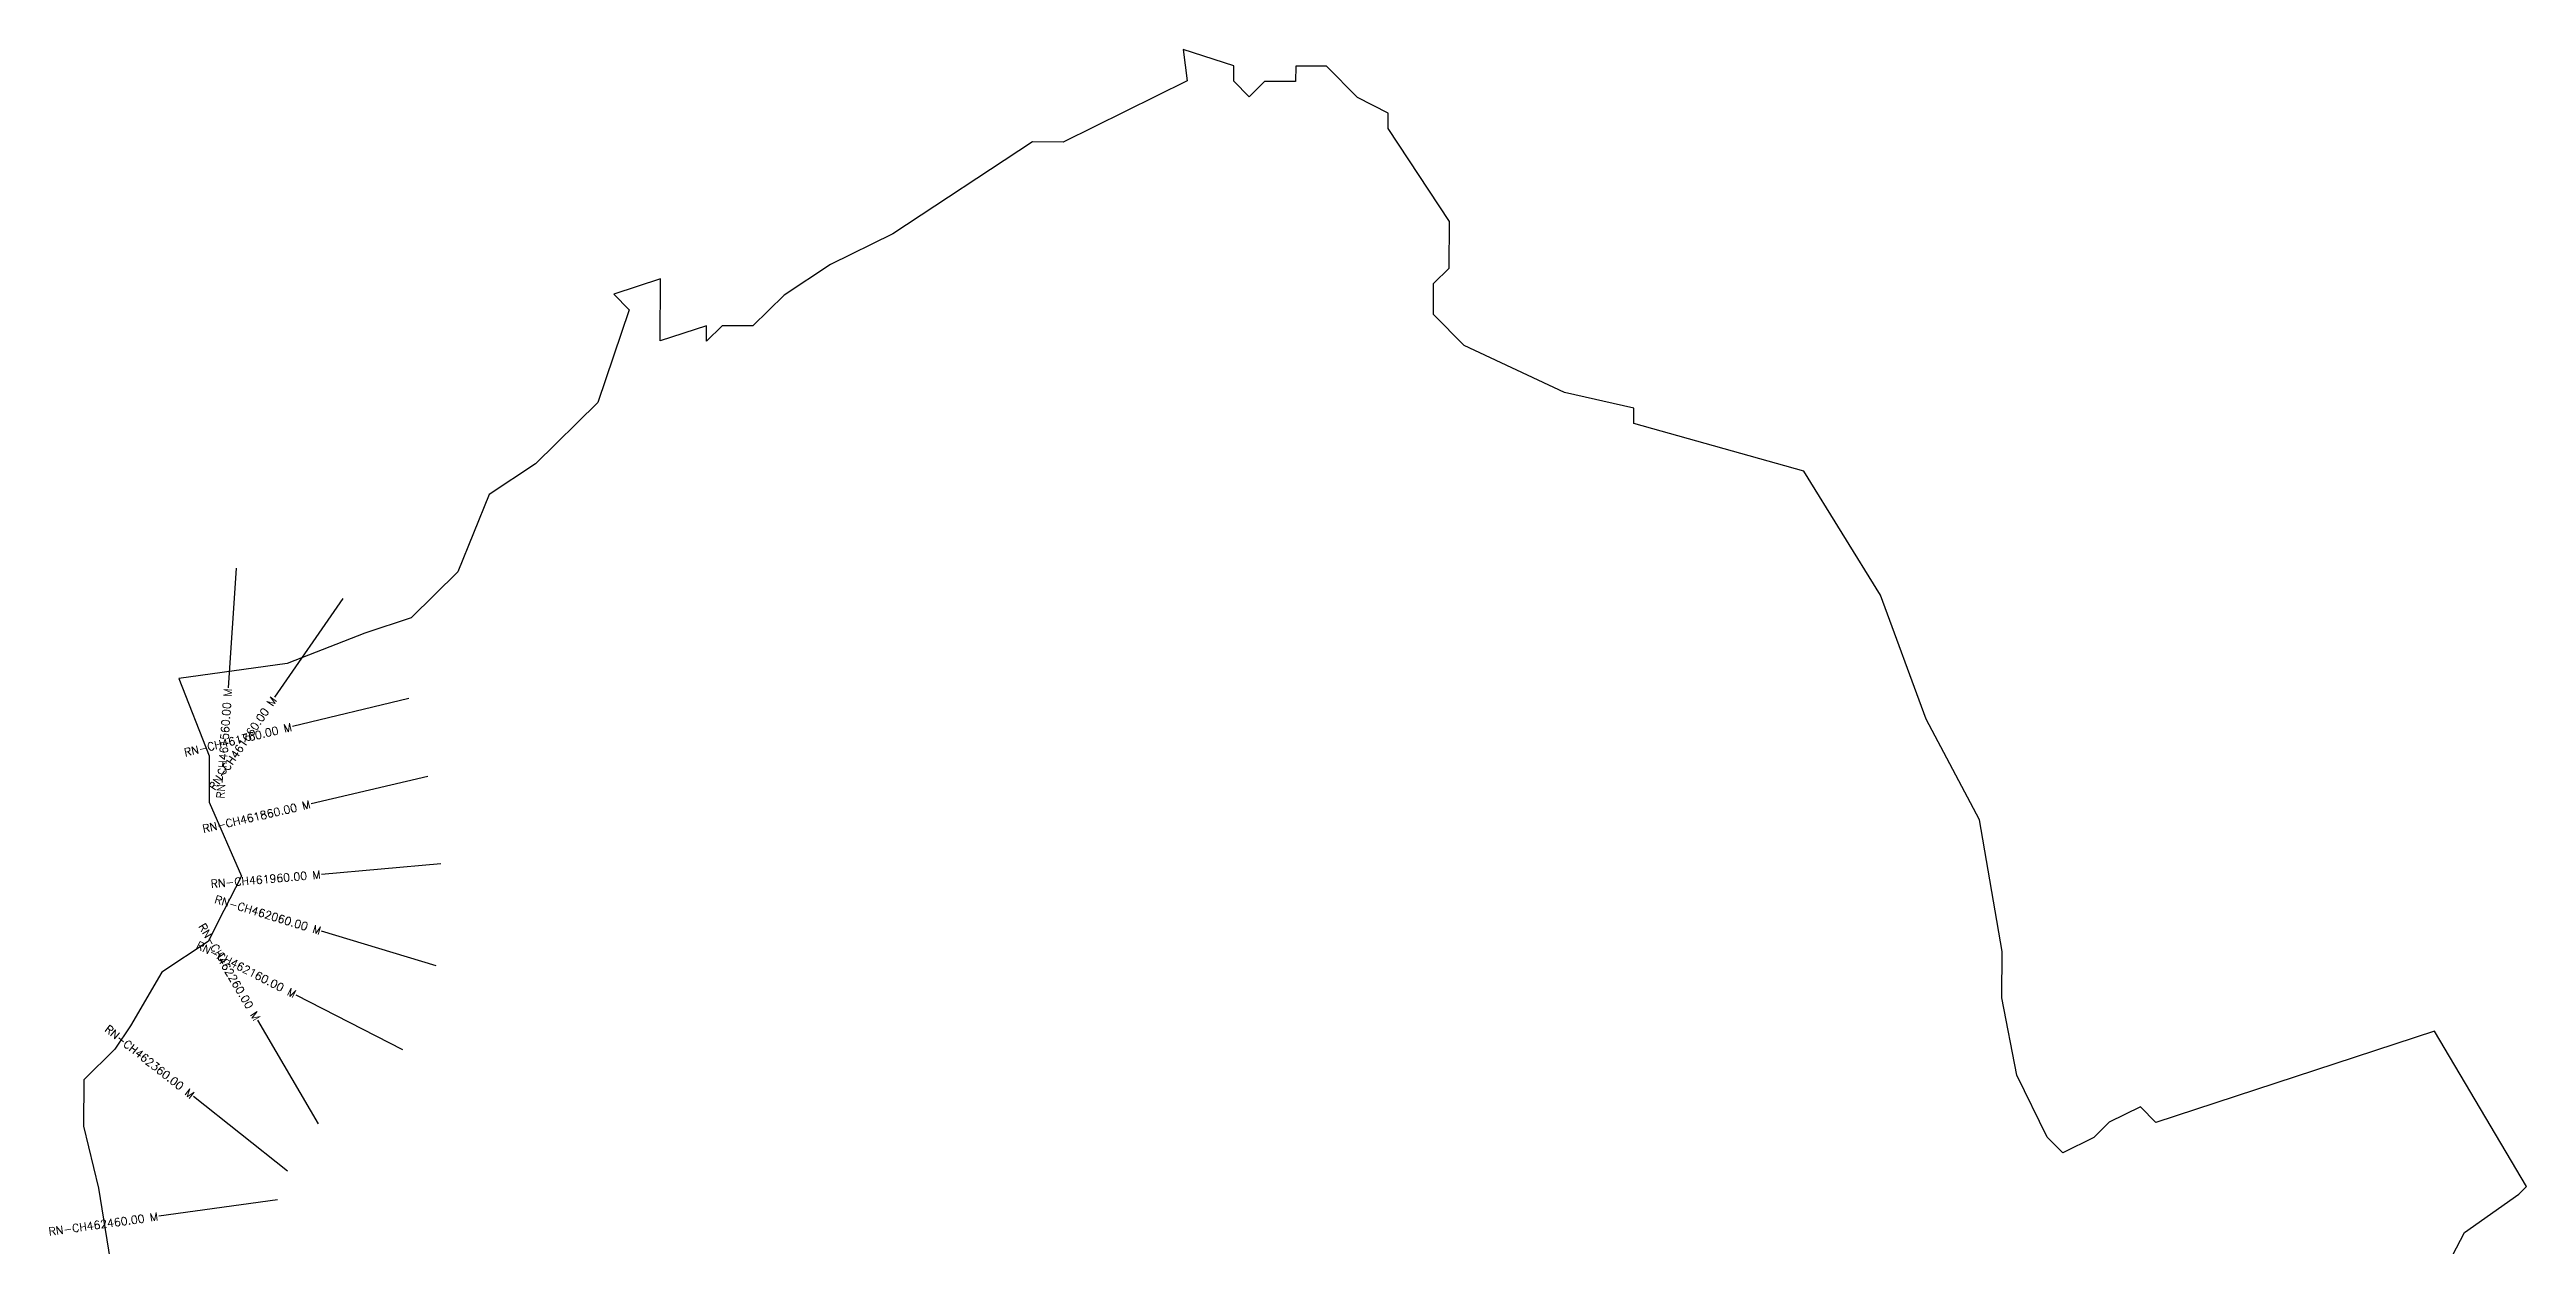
# Model space of a CAD drawing. Header units: metres. Extents: x 308589 to 311686, y 1909999 to 1913130.
# Drawn here: x 308589 to 311686, y 1911634 to 1913130 of the extents above; entities that cross this region are included whole.
import ezdxf
from ezdxf.enums import TextEntityAlignment as Align

# ---------------------------------------------------------------- set-up
doc = ezdxf.new("R2010")
doc.units = ezdxf.units.M
for name, color, linetype in [('CS', 134, 'Continuous'), ('CSMark', 6, 'Continuous'), ('VILLAGE BOUNDRY', 10, 'Continuous')]:
    doc.layers.add(name, color=color, linetype=linetype)
doc.styles.get("Standard").update_dxf_attribs({"font": 'simplex.shx'})

msp = doc.modelspace()

# ---------------------------------------------------------------- linework, layer by layer
at = {"layer": 'CS'}
for p, q in [((308822.1, 1912481.3), (308811.8, 1912331.6)), ((308955.1, 1912443.1), (308870, 1912319.6)), ((309038, 1912318.2), (308892.2, 1912282.9)), ((309061.6, 1912220.4), (308915.5, 1912186.3)), ((309078, 1912111.2), (308928.6, 1912098.2)), ((309072.2, 1911983.7), (308928.7, 1912027.2)), ((309030.2, 1911878.7), (308896.8, 1911947.2)), ((308924.8, 1911786.4), (308848.9, 1911915.7)), ((308886.1, 1911727), (308768.6, 1911820.3)), ((308873.8, 1911691.4), (308725.2, 1911670.6))]:
    msp.add_line(p, q, dxfattribs=at)
at = {"layer": 'VILLAGE BOUNDRY'}
msp.add_lwpolyline([(311588.3, 1911611.9), (311607.9, 1911650.4), (311675.9, 1911698.4), (311685.6, 1911708), (311570.7, 1911902), (311222, 1911788), (311202.8, 1911807.4), (311164, 1911788.3), (311144.5, 1911769.1), (311105.8, 1911750), (311086.5, 1911769.4), (311048.3, 1911847), (311029.5, 1911943.8), (311029.9, 1912001.8), (311001.8, 1912166.3), (310934.8, 1912292.3), (310877.7, 1912447.3), (310781.9, 1912602.6), (310569.5, 1912661.8), (310569.6, 1912681.1), (310482.7, 1912700.9), (310357.4, 1912759.6), (310318.9, 1912798.5), (310319.1, 1912837.2), (310338.6, 1912856.4), (310339, 1912914.4), (310262.2, 1913030.9), (310262.4, 1913050.2), (310223.8, 1913069.8), (310185.4, 1913108.7), (310146.7, 1913108.9), (310146.6, 1913089.5), (310107.9, 1913089.7), (310088.5, 1913070.5), (310069.2, 1913090), (310069.3, 1913109.3), (310005.8, 1913129.6), (310011.2, 1913090.3), (309856.1, 1913013.8), (309817.5, 1913014.1), (309642.8, 1912899), (309565.2, 1912860.8), (309507, 1912822.4), (309468.1, 1912784), (309429.4, 1912784.2), (309410, 1912765), (309410.1, 1912784.3), (309352, 1912765.3), (309352.4, 1912842.7), (309294.3, 1912823.6), (309313.5, 1912804.2), (309274.2, 1912688.4), (309196.4, 1912611.5), (309138.2, 1912573.2), (309099, 1912476.7), (309040.7, 1912419.1), (308982.6, 1912400), (308885.7, 1912361.9), (308750.2, 1912343.3), (308788.3, 1912246.4), (308788, 1912188.4), (308828.4, 1912096.1), (308806.6, 1912053), (308787, 1912014.4), (308728.8, 1911976.1), (308689.7, 1911908.6), (308670.2, 1911879.7), (308631.3, 1911841.3), (308631, 1911783.3), (308649.9, 1911705.9), (308668.6, 1911589.7)], dxfattribs=at)

# ---------------------------------------------------------------- texts
at = {"layer": 'CSMark'}
for s, rotation, p in [('RN-CH461660.00 M', 55.4512, (308869.4, 1912318.8)), ('RN-CH461560.00 M', 86.0467, (308811.7, 1912330.6)), ('RN-CH461760.00 M', 13.6056, (308891.3, 1912282.7)), ('RN-CH461860.00 M', 13.1076, (308914.5, 1912186.1)), ('RN-CH461960.00 M', 4.9583, (308927.6, 1912098.1)), ('RN-CH462060.00 M', 343.1608, (308927.7, 1912027.5)), ('RN-CH462260.00 M', 300.425, (308848.4, 1911916.6)), ('RN-CH462160.00 M', 332.825, (308895.9, 1911947.7)), ('RN-CH462360.00 M', 321.5645, (308767.8, 1911820.9)), ('RN-CH462460.00 M', 7.9605, (308724.2, 1911670.5))]:
    msp.add_text(s, height=10, rotation=rotation, dxfattribs=at).set_placement(p, align=Align.MIDDLE_RIGHT)

doc.saveas('drawing.dxf')
